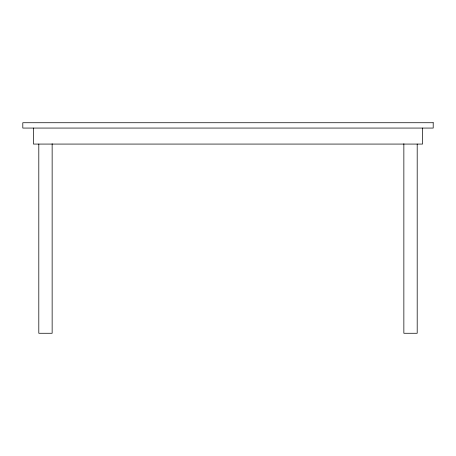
<?xml version="1.0" encoding="UTF-8"?>
<svg xmlns="http://www.w3.org/2000/svg" width="456" height="456" viewBox="0 0 456 456"><rect width="100%" height="100%" fill="white"/><g stroke="black" fill="none" stroke-linecap="round" stroke-linejoin="round"><path stroke-width="0.68" d="M422.53 128.068L422.53 144.073L33.47 144.073L33.47 128.068M417.194 144.073L417.194 333.268L403.856 333.268L403.856 143.743M52.144 143.743L52.144 333.268L38.806 333.268L38.806 144.073M433.2 122.732L22.8 122.732L22.8 128.068L433.2 128.068L433.2 122.732"/></g></svg>
